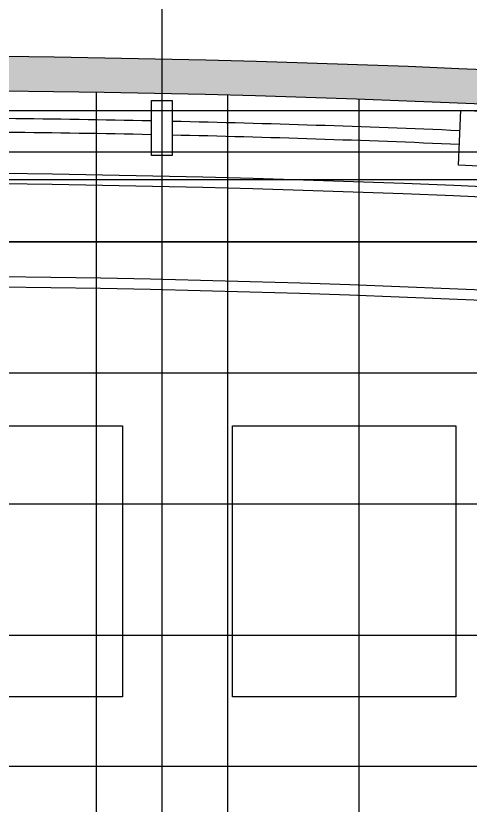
# Model space of a CAD drawing. Header units: millimetres. Extents: x -179076 to 119312, y -18667 to 180141.
# Drawn here: x -60431 to -53836, y 157204 to 168672 of the extents above; entities that cross this region are included whole.
import ezdxf

# ---------------------------------------------------------------- set-up
doc = ezdxf.new("R2010")
doc.units = ezdxf.units.MM
doc.linetypes.add('X-GRID_5~ROOF$0$CENTER2', pattern=[1.125, 0.75, -0.125, 0.125, -0.125])
for name, color, linetype in [('X-EXT_PH$0$A-254', 254, 'Continuous'), ('X-EXT_PH$0$A-ELE2', 3, 'Continuous'), ('X-EXT_PH$0$A-ELE3', 4, 'Continuous'), ('X-EXT_PH$0$A-ELE4', 8, 'Continuous'), ('X-EXT_PH$0$A-ELES', 252, 'Continuous'), ('X-EXT_PH$0$A-PAT', 251, 'Continuous'), ('X-EXT_PH$0$A-STL', 6, 'Continuous'), ('X-GRID_5~ROOF$0$A-CEN1', 1, 'X-GRID_5~ROOF$0$CENTER2')]:
    doc.layers.add(name, color=color, linetype=linetype)

msp = doc.modelspace()

# ---------------------------------------------------------------- hatches: boundary and pattern name
at = {"layer": 'X-EXT_PH$0$A-254'}
h = msp.add_hatch(color=256, dxfattribs=at)
h.dxf.hatch_style = 1
edge = h.paths.add_edge_path(flags=16)
edge.add_arc((-150113.3, 146990.8), 116300, 0, 7.249805)
edge.add_arc((-40000.7, 160998.5), 5300, 7.24981, 83.51554)
edge.add_arc((-62813.3, -39709.2), 207300, 83.515545, 96.484455)
edge.add_arc((-85625.9, 160998.5), 5300, 96.48446, 172.75019)
edge.add_arc((24486.7, 146990.8), 116300, 172.750195, 180)
edge.add_arc((24486.7, 146990.8), 116300, 180, 187.249805)
edge.add_arc((-85625.9, 132983.1), 5300, 187.24981, 263.51554)
edge.add_arc((-62813.3, 333690.8), 207300, 263.515545, 276.484455)
edge.add_arc((-40000.7, 132983.1), 5300, 276.48446, 352.75019)
edge.add_arc((-150113.3, 146990.8), 116300, 352.750195, 360)
edge = h.paths.add_edge_path()
edge.add_arc((-150113.3, 146990.8), 116800, 0, 7.249805)
edge.add_arc((-40000.7, 160998.5), 5800, 7.24981, 83.51554)
edge.add_arc((-62813.3, -39709.2), 207800, 83.515545, 96.484455)
edge.add_arc((-85625.9, 160998.5), 5800, 96.48446, 172.75019)
edge.add_arc((24486.7, 146990.8), 116800, 172.750195, 180)
edge.add_arc((24486.7, 146990.8), 116800, 180, 187.249805)
edge.add_arc((-85625.9, 132983.1), 5800, 187.24981, 263.51554)
edge.add_arc((-62813.3, 333690.8), 207800, 263.515545, 276.484455)
edge.add_arc((-40000.7, 132983.1), 5800, 276.48446, 352.75019)
edge.add_arc((-150113.3, 146990.8), 116800, 352.750195, 360)
at = {"layer": 'X-EXT_PH$0$A-PAT'}
h = msp.add_hatch(dxfattribs=at)
h.set_pattern_fill('NET', color=256, scale=600)
h.set_pattern_definition([(0, (-165939.6, 60614), (0, 1905), []), (90, (-165939.6, 60614), (-1905, 1e-13), [])])
h.paths.add_polyline_path([(-81613.3, 153190.8), (-42913.3, 153190.8), (-42913.3, 140790.8), (-81613.3, 140790.8)], flags=16)
h.paths.add_polyline_path([(-42863.3, 145590.8), (-42763.3, 140790.8), (-42713.3, 140790.8)], flags=16)
edge = h.paths.add_edge_path()
edge.add_arc((-40000.7, 160998.5), 5300, 7.24981, 83.51554)
edge.add_arc((-62813.3, -39709.2), 207300, 83.515545, 96.484455)
edge.add_arc((-85625.9, 160998.5), 5300, 96.48446, 172.75019)
edge.add_arc((24486.7, 146990.8), 116300, 172.750195, 187.249805)
edge.add_arc((-85625.9, 132983.1), 5300, 187.24981, 263.51554)
edge.add_arc((-62813.3, 333690.8), 207300, 263.515545, 276.484455)
edge.add_arc((-40000.7, 132983.1), 5300, 276.48446, 352.75019)
edge.add_arc((-150113.3, 146990.8), 116300, 352.750195, 367.249805)

# ---------------------------------------------------------------- linework, layer by layer
at = {"layer": 'X-EXT_PH$0$A-ELE2'}
msp.add_lwpolyline([(-33313.3, 146990.8, 0.0316438), (-34247.1, 161730.4, 0.3456251), (-39345.7, 166761.4, 0.056648), (-86281, 166761.4, 0.3456251), (-91379.6, 161730.4, 0.0316438), (-92313.3, 146990.8, 0.0316438), (-91379.6, 132251.1, 0.3456251), (-86281, 127220.2, 0.056648), (-39345.7, 127220.2, 0.3456251), (-34247.1, 132251.1, 0.0316438)], format="xyb", close=True, dxfattribs=at)
at = {"layer": 'X-EXT_PH$0$A-ELE3', "color": 11, "true_color": 0xf27172}
for points in [[(-35013.3, 146990.8, 0.0316438), (-35933.5, 161515.9, 0.3456251), (-39537.7, 165072.2, 0.056648), (-86089, 165072.2, 0.3456251), (-89693.2, 161515.9, 0.0316438), (-90613.3, 146990.8, 0.0316438), (-89693.2, 132465.7, 0.3456251), (-86089, 128909.3, 0.056648), (-39537.7, 128909.3, 0.3456251), (-35933.5, 132465.7, 0.0316438)], [(-35163.3, 146990.8, 0.0316438), (-36082.3, 161497, 0.3456251), (-39554.7, 164923.2, 0.056648), (-86072, 164923.2, 0.3456251), (-89544.4, 161497, 0.0316438), (-90463.3, 146990.8, 0.0316438), (-89544.4, 132484.6, 0.3456251), (-86072, 129058.3, 0.056648), (-39554.7, 129058.3, 0.3456251), (-36082.3, 132484.6, 0.0316438)], [(-36513.3, 146990.8, 0.0316438), (-37421.5, 161326.6, 0.3456251), (-39707.1, 163581.8, 0.056648), (-85919.6, 163581.8, 0.3456251), (-88205.2, 161326.6, 0.0316438), (-89113.3, 146990.8, 0.0316438), (-88205.2, 132654.9, 0.3456251), (-85919.6, 130399.7, 0.056648), (-39707.1, 130399.7, 0.3456251), (-37421.5, 132654.9, 0.0316438)], [(-36663.3, 146990.8, 0.0316438), (-37570.3, 161307.7, 0.3456251), (-39724.1, 163432.8, 0.056648), (-85902.6, 163432.8, 0.3456251), (-88056.4, 161307.7, 0.0316438), (-88963.3, 146990.8, 0.0316438), (-88056.4, 132673.9, 0.3456251), (-85902.6, 130548.7, 0.056648), (-39724.1, 130548.7, 0.3456251), (-37570.3, 132673.9, 0.0316438)]]:
    msp.add_lwpolyline(points, format="xyb", close=True, dxfattribs=at)
at = {"layer": 'X-EXT_PH$0$A-ELE4', "color": 5}
msp.add_lwpolyline([(-33813.3, 146990.8, 0.0316438), (-34743.1, 161667.3, 0.3456251), (-39402.2, 166264.6, 0.056648), (-86224.5, 166264.6, 0.3456251), (-90883.6, 161667.3, 0.0316438), (-91813.3, 146990.8, 0.0316438), (-90883.6, 132314.2, 0.3456251), (-86224.5, 127717, 0.056648), (-39402.2, 127717, 0.3456251), (-34743.1, 132314.2, 0.0316438)], format="xyb", close=True, dxfattribs=at)
at = {"layer": 'X-EXT_PH$0$A-ELES'}
for points in [[(-58883.8, 162717.1), (-58883.8, 158777.1), (-64963.8, 158777.1), (-64963.8, 162717.1)], [(-54045.5, 162717.1), (-54045.5, 158777.1), (-57285.5, 158777.1), (-57285.5, 162717.1)]]:
    msp.add_lwpolyline(points, close=True, dxfattribs=at)
at = {"layer": 'X-EXT_PH$0$A-STL', "color": 3}
for points in [[(-58463.3, 167441.9), (-58163.3, 167441.9), (-58163.3, 166641.9), (-58463.3, 166641.9)], [(-53971.1, 167302.1), (-53671.4, 167289), (-53706.1, 166489.8), (-54005.8, 166502.8)]]:
    msp.add_lwpolyline(points, close=True, dxfattribs=at)
at = {"layer": 'X-EXT_PH$0$A-STL', "color": 5}
for points in [[(-58463.3, 167145, 0.0050753), (-62663.3, 167190.7, 0.0050753)], [(-53984.1, 167002.3, 0.0050526), (-58163.3, 167138.5, 0.0050526)], [(-58463.3, 166945, 0.0050803), (-62663.3, 166990.7, 0.0050803)], [(-53992.8, 166802.5, 0.005047), (-58163.3, 166938.5, 0.005047)]]:
    msp.add_lwpolyline(points, format="xyb", dxfattribs=at)
at = {"layer": 'X-GRID_5~ROOF$0$A-CEN1', "ltscale": 10}
msp.add_line((-58313.3, 175040.8), (-58313.3, 119040.8), dxfattribs=at)
for points in [[(-29513.3, 166690.8), (-99513.3, 166690.8)], [(-29513.3, 166290.8), (-99513.3, 166290.8)], [(-29513.3, 165390.8), (-99513.3, 165390.8)]]:
    msp.add_lwpolyline(points, dxfattribs=at)

doc.saveas('drawing.dxf')
